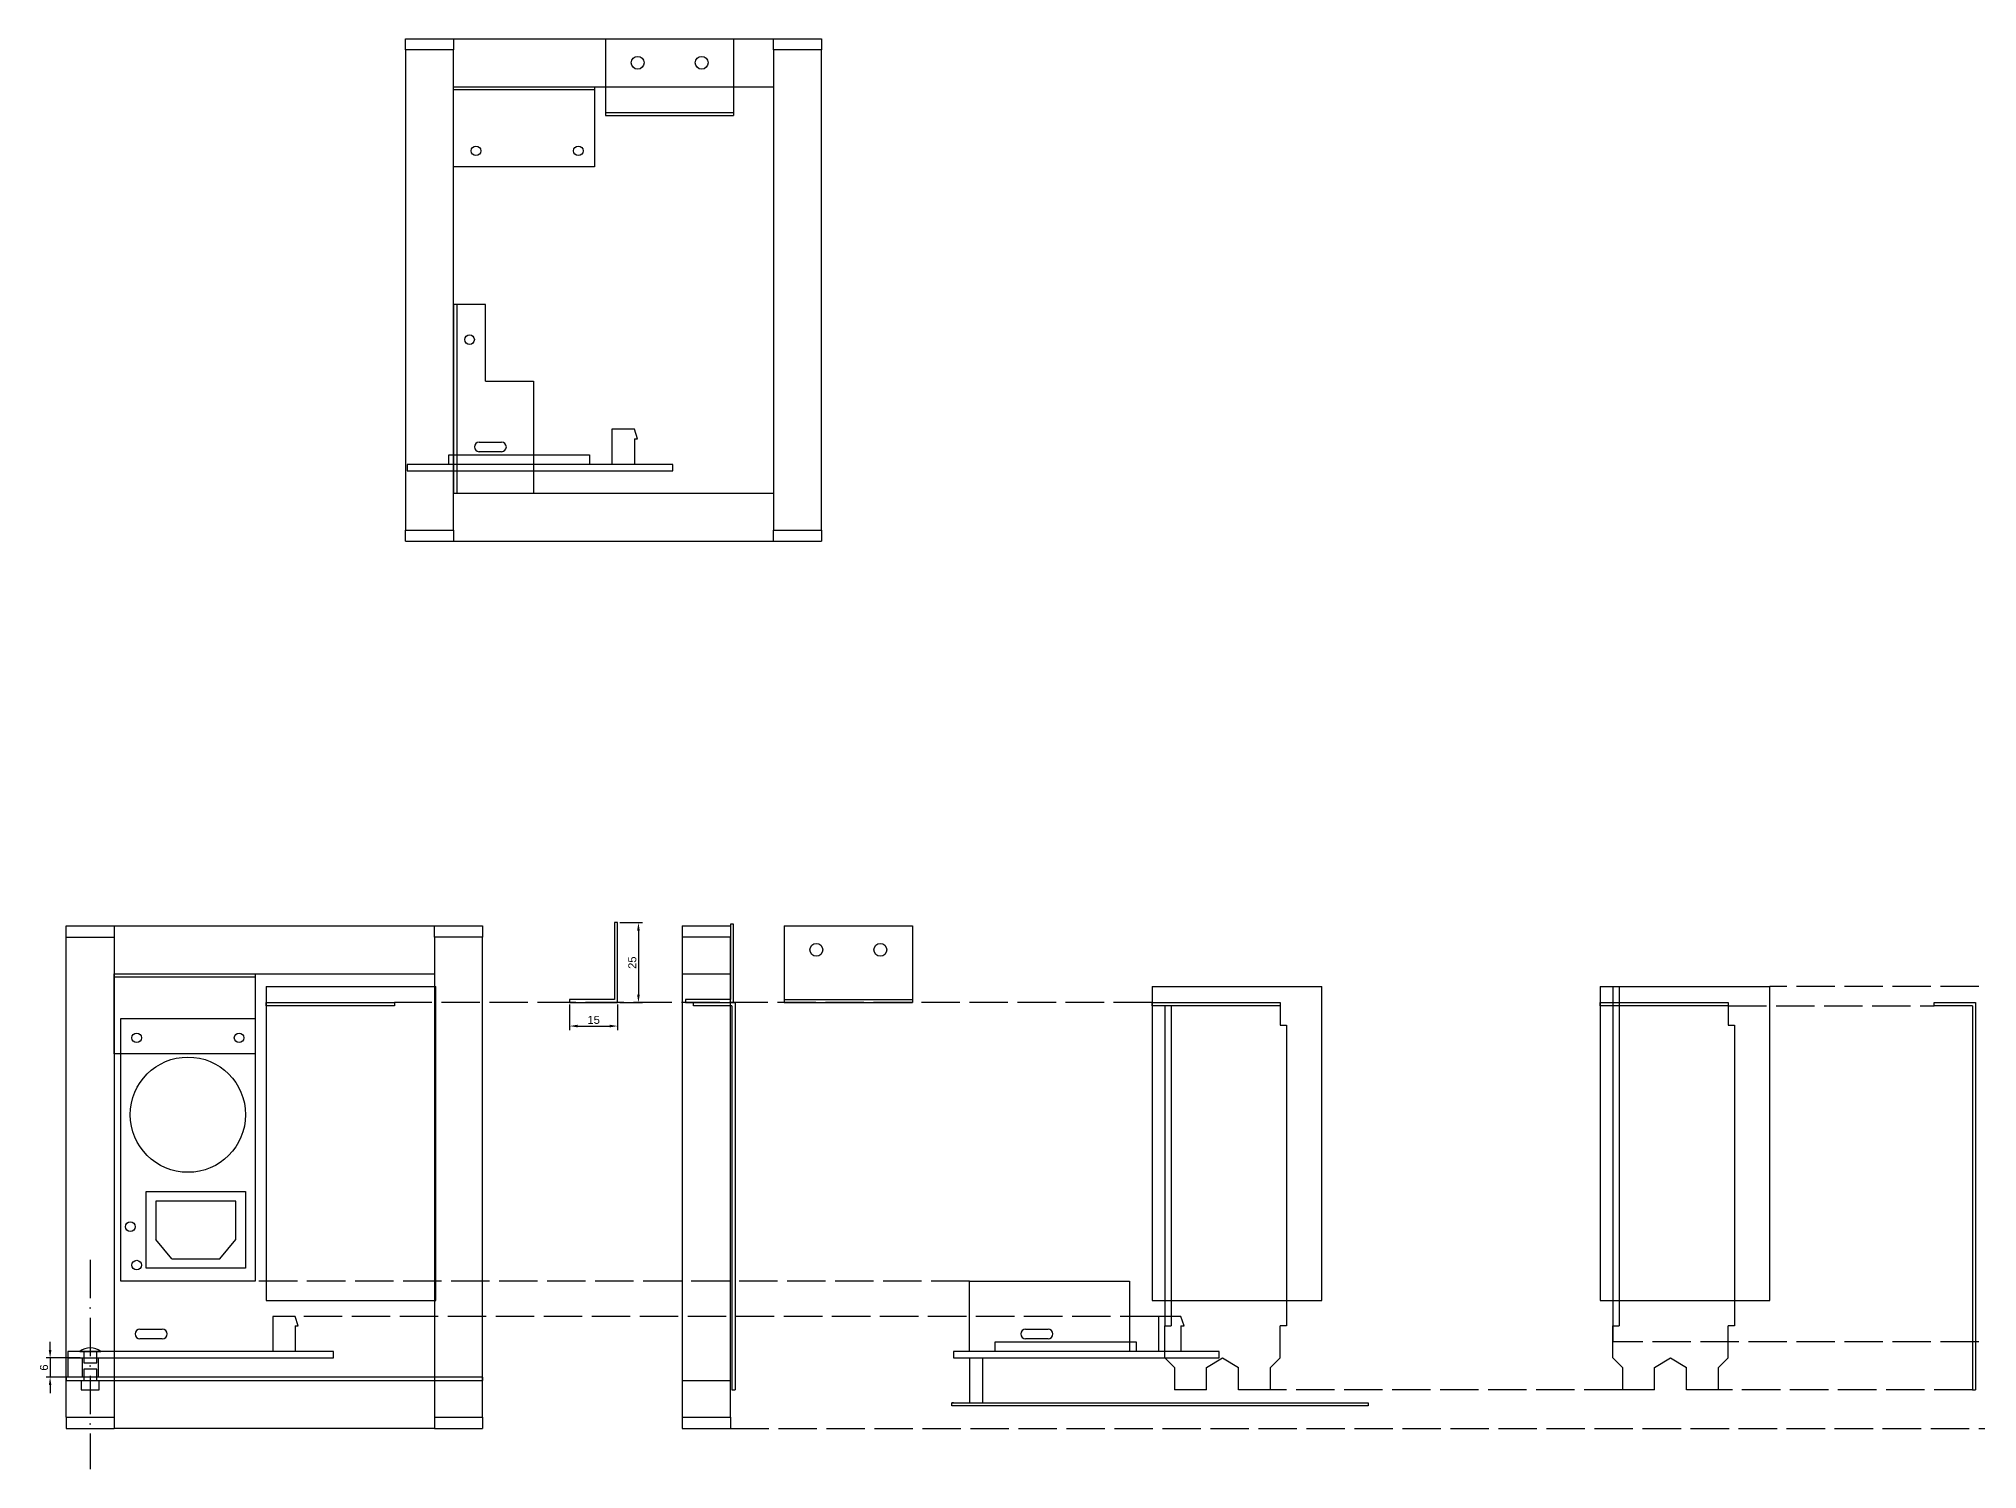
# Model space of a CAD drawing. Header units: millimetres. Extents: x -987 to 1917, y -167 to 2253.
# Drawn here: x 212 to 818, y 558 to 1005 of the extents above; entities that cross this region are included whole.
import ezdxf

# ---------------------------------------------------------------- set-up
doc = ezdxf.new("R2010")
doc.units = ezdxf.units.MM
doc.linetypes.add('ACAD_ISO02W100', pattern=[15, 12, -3])
doc.linetypes.add('ACAD_ISO10W100', pattern=[18, 12, -3, 0, -3])
for name, color, linetype in [('主电路板', 7, 'Continuous'), ('其它支撑件', 7, 'Continuous'), ('底板', 7, 'Continuous'), ('显卡', 7, 'Continuous'), ('电源', 7, 'Continuous'), ('铝型材', 7, 'Continuous')]:
    doc.layers.add(name, color=color, linetype=linetype)
doc.styles.get("Standard").update_dxf_attribs({"font": 'arial.ttf'})
doc.dimstyles.new('ISO-25', dxfattribs={"dimtxt": 2.5, "dimasz": 2.5, "dimexe": 1.25, "dimexo": 0.625, "dimtad": 1, "dimtxsty": 'Standard', "dimcen": 2.5, "dimadec": 0, "dimazin": 0, "dimtfac": 1, "dimtmove": 0, "dimatfit": 3, "dimfxl": 1, "dimarcsym": 0})

# ---------------------------------------------------------------- blocks, each defined once
blk = doc.blocks.new('*D1')
at = {"layer": 'Defpoints', "color": 0, "transparency": 16777216}
for p in [(392.91, 728.77), (392.91, 703.77), (399.4, 703.77)]:
    blk.add_point(p, dxfattribs=at)
at = {"layer": '其它支撑件', "color": 0, "lineweight": -2, "transparency": 16777216}
for p, q in [((393.54, 728.77), (400.65, 728.77)), ((399.4, 726.27), (399.4, 706.27)), ((393.54, 703.77), (400.65, 703.77))]:
    blk.add_line(p, q, dxfattribs=at)
at = {"layer": '其它支撑件', "color": 0, "transparency": 16777216}
for points in [[(398.99, 726.27), (399.82, 726.27), (399.4, 728.77)], [(398.99, 706.27), (399.82, 706.27), (399.4, 703.77)]]:
    blk.add_solid(points, dxfattribs=at)
at = {"layer": '其它支撑件', "color": 0, "transparency": 16777216, "insert": (397.5, 716.27), "char_height": 2.5, "attachment_point": 5, "rotation": 90}
blk.add_mtext('25', dxfattribs=at)
blk = doc.blocks.new('*D2')
at = {"layer": 'Defpoints', "color": 0, "transparency": 16777216}
for p in [(377.91, 703.77), (392.91, 703.77), (392.91, 696.46)]:
    blk.add_point(p, dxfattribs=at)
at = {"layer": '其它支撑件', "color": 0, "lineweight": -2, "transparency": 16777216}
for p, q in [((377.91, 703.15), (377.91, 695.21)), ((392.91, 703.15), (392.91, 695.21)), ((380.41, 696.46), (390.41, 696.46))]:
    blk.add_line(p, q, dxfattribs=at)
at = {"layer": '其它支撑件', "color": 0, "transparency": 16777216}
for points in [[(380.41, 696.87), (380.41, 696.04), (377.91, 696.46)], [(390.41, 696.87), (390.41, 696.04), (392.91, 696.46)]]:
    blk.add_solid(points, dxfattribs=at)
at = {"layer": '其它支撑件', "color": 0, "transparency": 16777216, "insert": (385.41, 698.36), "char_height": 2.5, "attachment_point": 5}
blk.add_mtext('15', dxfattribs=at)
blk = doc.blocks.new('*D3')
at = {"layer": 'Defpoints', "color": 0, "transparency": 16777216}
for p in [(225.65, 592.77), (215.6, 586.77), (225.65, 586.77)]:
    blk.add_point(p, dxfattribs=at)
at = {"layer": '铝型材', "color": 0, "lineweight": -2, "transparency": 16777216}
for p, q in [((215.6, 595.27), (215.6, 597.77)), ((225.03, 592.77), (214.35, 592.77)), ((215.6, 592.77), (215.6, 586.77)), ((225.03, 586.77), (214.35, 586.77)), ((215.6, 584.27), (215.6, 581.77))]:
    blk.add_line(p, q, dxfattribs=at)
at = {"layer": '铝型材', "color": 0, "transparency": 16777216}
for points in [[(215.19, 595.27), (216.02, 595.27), (215.6, 592.77)], [(215.19, 584.27), (216.02, 584.27), (215.6, 586.77)]]:
    blk.add_solid(points, dxfattribs=at)
at = {"layer": '铝型材', "color": 0, "transparency": 16777216, "insert": (213.7, 589.77), "char_height": 2.5, "attachment_point": 5, "rotation": 90}
blk.add_mtext('6', dxfattribs=at)

msp = doc.modelspace()

# ---------------------------------------------------------------- linework, layer by layer
at = {"layer": '主电路板'}
for p, q in [((349.644, 878.891), (356.644, 878.891)), ((398.144, 882.891), (391.144, 882.891)), ((391.144, 882.891), (391.144, 871.891)), ((399.144, 879.891), (398.144, 882.891)), ((398.144, 879.891), (399.144, 879.891)), ((398.144, 879.891), (398.144, 871.891)), ((340.144, 871.891), (340.144, 874.891)), ((340.144, 874.891), (384.144, 874.891)), ((356.644, 875.891), (349.644, 875.891)), ((384.144, 874.891), (384.144, 871.891)), ((410.144, 871.891), (327.144, 871.891)), ((327.144, 871.891), (327.144, 869.891)), ((327.144, 869.891), (410.144, 869.891)), ((410.144, 869.891), (410.144, 871.891)), ((502.856, 594.771), (502.856, 616.771)), ((502.856, 616.771), (552.856, 616.771)), ((552.856, 616.771), (552.856, 594.771)), ((292.15, 605.771), (285.15, 605.771)), ((285.15, 605.771), (285.15, 594.771)), ((293.15, 602.771), (292.15, 605.771)), ((568.856, 605.771), (561.856, 605.771)), ((561.856, 605.771), (561.856, 594.771)), ((569.856, 602.771), (568.856, 605.771)), ((243.65, 601.771), (250.65, 601.771)), ((292.15, 602.771), (293.15, 602.771)), ((292.15, 602.771), (292.15, 594.771)), ((520.356, 601.771), (527.356, 601.771)), ((568.856, 602.771), (569.856, 602.771)), ((568.856, 602.771), (568.856, 594.771)), ((304.15, 594.771), (221.15, 594.771)), ((221.15, 594.771), (221.15, 592.771)), ((250.65, 598.771), (243.65, 598.771)), ((304.15, 592.771), (304.15, 594.771)), ((580.856, 594.771), (497.856, 594.771)), ((497.856, 594.771), (497.856, 592.771)), ((510.856, 594.771), (510.856, 597.771)), ((510.856, 597.771), (554.856, 597.771)), ((527.356, 598.771), (520.356, 598.771)), ((554.856, 597.771), (554.856, 594.771)), ((580.856, 592.771), (580.856, 594.771)), ((221.15, 592.771), (304.15, 592.771)), ((230.15, 589.271), (226.15, 589.271)), ((497.856, 592.771), (580.856, 592.771)), ((502.856, 592.771), (502.856, 578.771)), ((506.856, 592.771), (506.856, 578.771))]:
    msp.add_line(p, q, dxfattribs=at)
at = {"layer": '主电路板', "color": 114, "linetype": 'ACAD_ISO10W100', "true_color": 0x139b48}
msp.add_line((228.15, 623.426), (228.15, 558.008), dxfattribs=at)
at = {"layer": '主电路板'}
for centre, start, end in [((349.644, 877.391), 90, 270), ((356.644, 877.391), 270, 90), ((243.65, 600.271), 90, 270), ((250.65, 600.271), 270, 90), ((520.356, 600.271), 90, 270), ((527.356, 600.271), 270, 90)]:
    msp.add_arc(centre, 1.5, start, end, dxfattribs=at)
at = {"layer": '其它支撑件'}
for p, q in [((389.144, 1004.891), (389.144, 980.891)), ((389.144, 1004.891), (429.144, 1004.891)), ((429.144, 1004.891), (429.144, 980.891)), ((341.644, 989.891), (385.644, 989.891)), ((341.644, 964.891), (341.644, 989.891)), ((385.644, 988.891), (341.644, 988.891)), ((385.644, 989.891), (385.644, 964.891)), ((389.144, 981.891), (429.144, 981.891)), ((389.144, 980.891), (429.144, 980.891)), ((385.644, 964.891), (341.644, 964.891)), ((341.644, 921.891), (341.644, 862.891)), ((351.644, 921.891), (341.644, 921.891)), ((342.644, 921.891), (342.644, 862.891)), ((351.644, 897.891), (366.644, 897.891)), ((366.644, 897.891), (366.644, 862.891)), ((341.644, 862.891), (366.644, 862.891)), ((392.912, 728.771), (391.912, 728.771)), ((391.912, 728.771), (391.912, 704.771)), ((392.912, 703.771), (392.912, 728.771)), ((428.113, 728.271), (428.113, 704.771)), ((429.113, 728.271), (428.113, 728.271)), ((429.113, 703.771), (429.113, 728.271)), ((444.973, 727.771), (444.973, 703.771)), ((444.973, 727.771), (484.973, 727.771)), ((484.973, 727.771), (484.973, 703.771)), ((235.65, 712.771), (279.65, 712.771)), ((235.65, 687.771), (235.65, 712.771)), ((279.65, 711.771), (235.65, 711.771)), ((279.65, 712.771), (279.65, 687.771)), ((391.912, 704.771), (377.912, 704.771)), ((377.912, 704.771), (377.912, 703.771)), ((377.912, 703.771), (392.912, 703.771)), ((428.113, 704.771), (414.113, 704.771)), ((414.113, 704.771), (414.113, 703.771)), ((414.113, 703.771), (429.113, 703.771)), ((444.973, 704.771), (484.973, 704.771)), ((444.973, 703.771), (484.973, 703.771)), ((279.65, 687.771), (235.65, 687.771))]:
    msp.add_line(p, q, dxfattribs=at)
for centre, radius in [((399.144, 997.391), 2), ((419.144, 997.391), 2), ((348.644, 969.891), 1.5), ((380.644, 969.891), 1.5), ((454.973, 720.271), 2), ((474.973, 720.271), 2)]:
    msp.add_circle(centre, radius, dxfattribs=at)
at = {"layer": '底板'}
for p, q in [((497.856, 578.771), (497.356, 578.771)), ((497.356, 578.771), (627.356, 578.771)), ((497.356, 577.771), (497.356, 578.771)), ((627.356, 577.771), (497.356, 577.771)), ((627.356, 578.771), (627.356, 577.771))]:
    msp.add_line(p, q, dxfattribs=at)
for centre in [(346.644, 910.891), (240.65, 633.771), (242.65, 621.771)]:
    msp.add_circle(centre, 1.5, dxfattribs=at)
at = {"layer": '显卡'}
for p, q in [((413.113, 727.771), (413.113, 570.771)), ((283.15, 708.771), (336.15, 708.771)), ((283.15, 708.771), (283.15, 610.771)), ((336.15, 610.771), (336.15, 708.771)), ((413.113, 712.771), (428.113, 712.771)), ((559.856, 708.771), (612.856, 708.771)), ((559.856, 708.771), (559.856, 610.771)), ((612.856, 610.771), (612.856, 708.771)), ((699.836, 708.771), (752.836, 708.771)), ((699.836, 708.771), (699.836, 610.771)), ((703.836, 708.771), (703.836, 597.771)), ((705.836, 708.771), (705.836, 702.771)), ((752.836, 610.771), (752.836, 708.771)), ((283.15, 703.771), (323.15, 703.771)), ((283.15, 702.771), (283.15, 703.771)), ((323.15, 702.771), (283.15, 702.771)), ((323.15, 703.771), (323.15, 702.771)), ((416.613, 702.771), (416.613, 703.771)), ((416.613, 703.771), (429.613, 703.771)), ((428.613, 702.771), (416.613, 702.771)), ((428.613, 702.771), (428.613, 582.771)), ((429.613, 703.771), (429.613, 582.771)), ((559.856, 703.771), (599.856, 703.771)), ((559.856, 702.771), (559.856, 703.771)), ((599.856, 702.771), (559.856, 702.771)), ((563.856, 702.771), (563.856, 602.771)), ((565.856, 702.771), (565.856, 602.771)), ((599.856, 703.771), (599.856, 702.771)), ((599.856, 702.771), (599.856, 696.771)), ((699.836, 703.771), (739.836, 703.771)), ((699.836, 702.771), (699.836, 703.771)), ((739.836, 702.771), (699.836, 702.771)), ((705.836, 702.771), (705.836, 602.771)), ((739.836, 703.771), (739.836, 702.771)), ((739.836, 702.771), (739.836, 696.771)), ((804.158, 702.771), (804.158, 703.771)), ((804.158, 703.771), (817.158, 703.771)), ((816.158, 702.771), (804.158, 702.771)), ((816.158, 702.771), (816.158, 582.771)), ((817.158, 703.771), (817.158, 582.771)), ((599.856, 696.771), (601.856, 696.771)), ((601.856, 696.771), (601.856, 602.771)), ((739.836, 696.771), (741.836, 696.771)), ((741.836, 696.771), (741.836, 602.771)), ((283.15, 610.771), (336.15, 610.771)), ((559.856, 610.771), (612.856, 610.771)), ((699.836, 610.771), (752.836, 610.771)), ((563.856, 592.771), (563.856, 602.771)), ((563.856, 602.771), (565.856, 602.771)), ((601.856, 602.771), (599.856, 602.771)), ((599.856, 592.771), (599.856, 602.771)), ((703.836, 592.771), (703.836, 602.771)), ((703.836, 602.771), (705.836, 602.771)), ((741.836, 602.771), (739.836, 602.771)), ((739.836, 592.771), (739.836, 602.771)), ((563.856, 592.771), (566.856, 589.771)), ((566.856, 589.771), (566.856, 582.771)), ((576.856, 589.771), (581.856, 592.771)), ((576.856, 582.771), (576.856, 589.771)), ((581.856, 592.771), (586.856, 589.771)), ((586.856, 582.771), (586.856, 589.771)), ((599.856, 592.771), (596.856, 589.771)), ((596.856, 582.771), (596.856, 589.771)), ((703.836, 592.771), (706.836, 589.771)), ((706.836, 589.771), (706.836, 582.771)), ((716.836, 589.771), (721.836, 592.771)), ((716.836, 582.771), (716.836, 589.771)), ((721.836, 592.771), (726.836, 589.771)), ((726.836, 582.771), (726.836, 589.771)), ((739.836, 592.771), (736.836, 589.771)), ((736.836, 582.771), (736.836, 589.771)), ((413.113, 585.771), (428.113, 585.771)), ((428.613, 582.771), (429.613, 582.771)), ((576.856, 582.771), (566.856, 582.771)), ((596.856, 582.771), (586.856, 582.771)), ((716.836, 582.771), (706.836, 582.771)), ((736.836, 582.771), (726.836, 582.771)), ((816.158, 582.771), (817.158, 582.771))]:
    msp.add_line(p, q, dxfattribs=at)
at = {"layer": '显卡', "color": 143, "linetype": 'ACAD_ISO02W100', "true_color": 0x7aafdf}
for p, q in [((818.158, 708.771), (752.836, 708.771)), ((559.856, 703.771), (323.15, 703.771)), ((739.836, 702.771), (804.158, 702.771)), ((863.158, 597.771), (703.836, 597.771)), ((816.158, 582.771), (736.836, 582.771))]:
    msp.add_line(p, q, dxfattribs=at)
at = {"layer": '电源'}
for p, q in [((351.644, 897.891), (351.644, 921.891)), ((237.65, 616.771), (237.65, 698.771)), ((237.65, 698.771), (279.65, 698.771)), ((279.65, 698.771), (279.65, 616.771)), ((245.65, 644.771), (276.65, 644.771)), ((245.65, 620.771), (245.65, 644.771)), ((276.65, 644.771), (276.65, 620.771)), ((273.65, 641.771), (248.65, 641.771)), ((248.65, 641.771), (248.65, 629.771)), ((273.65, 629.771), (273.65, 641.771)), ((253.65, 623.771), (248.65, 629.771)), ((253.65, 623.771), (268.65, 623.771)), ((268.65, 623.771), (273.65, 629.771)), ((276.65, 620.771), (245.65, 620.771)), ((279.65, 616.771), (237.65, 616.771)), ((224.9, 594.771), (231.4, 594.771)), ((226.15, 594.771), (226.15, 591.271)), ((230.15, 591.271), (230.15, 594.771)), ((225.65, 592.771), (225.65, 586.771)), ((226.15, 591.271), (230.15, 591.271)), ((226.15, 589.271), (226.15, 585.771)), ((230.15, 585.771), (230.15, 589.271)), ((230.65, 592.771), (230.65, 586.771))]:
    msp.add_line(p, q, dxfattribs=at)
for centre, radius in [((242.65, 692.771), 1.5), ((274.65, 692.771), 1.5), ((258.65, 668.771), 18)]:
    msp.add_circle(centre, radius, dxfattribs=at)
msp.add_arc((228.15, 590.717), 5.196, 51.280358, 128.719642, dxfattribs=at)
at = {"layer": '铝型材'}
for p, q in [((326.644, 1001.391), (326.644, 1004.891)), ((326.644, 1004.891), (341.644, 1004.891)), ((341.644, 1001.391), (326.644, 1001.391)), ((326.644, 1001.391), (326.644, 851.391)), ((341.644, 1004.891), (341.644, 1001.391)), ((341.644, 1004.891), (441.644, 1004.891)), ((341.644, 851.391), (341.644, 1001.391)), ((441.644, 1001.391), (441.644, 1004.891)), ((441.644, 1004.891), (456.644, 1004.891)), ((456.644, 1001.391), (441.644, 1001.391)), ((441.644, 1001.391), (441.644, 851.391)), ((456.644, 1004.891), (456.644, 1001.391)), ((456.644, 851.391), (456.644, 1001.391)), ((341.644, 989.891), (441.644, 989.891)), ((341.644, 862.891), (441.644, 862.891)), ((326.644, 851.391), (341.644, 851.391)), ((326.644, 847.891), (326.644, 851.391)), ((326.644, 847.891), (341.644, 847.891)), ((341.644, 851.391), (341.644, 847.891)), ((341.644, 847.891), (441.644, 847.891)), ((441.644, 851.391), (456.644, 851.391)), ((441.644, 847.891), (441.644, 851.391)), ((441.644, 847.891), (456.644, 847.891)), ((456.644, 851.391), (456.644, 847.891)), ((220.65, 727.771), (235.65, 727.771)), ((220.65, 574.271), (220.65, 727.771)), ((235.65, 727.771), (335.65, 727.771)), ((235.65, 727.771), (235.65, 570.771)), ((335.65, 724.271), (335.65, 727.771)), ((335.65, 727.771), (350.65, 727.771)), ((350.65, 727.771), (350.65, 724.271)), ((413.113, 727.771), (428.113, 727.771)), ((428.113, 727.771), (428.113, 724.271)), ((220.65, 724.271), (235.65, 724.271)), ((350.65, 724.271), (335.65, 724.271)), ((335.65, 724.271), (335.65, 574.271)), ((350.65, 574.271), (350.65, 724.271)), ((428.113, 724.271), (413.113, 724.271)), ((428.113, 574.271), (428.113, 724.271)), ((235.65, 712.771), (335.65, 712.771)), ((350.65, 586.771), (220.65, 586.771)), ((220.65, 586.771), (220.65, 586.771)), ((220.65, 586.771), (220.65, 585.771)), ((220.65, 585.771), (350.65, 585.771)), ((225.35, 585.771), (225.35, 582.771)), ((225.35, 582.771), (230.95, 582.771)), ((230.95, 582.771), (230.95, 585.771)), ((235.65, 585.771), (335.65, 585.771)), ((335.65, 585.771), (335.65, 570.771)), ((350.65, 586.771), (350.65, 585.771)), ((220.65, 574.271), (235.65, 574.271)), ((220.65, 574.271), (220.65, 570.771)), ((220.65, 570.771), (235.65, 570.771)), ((335.65, 570.771), (235.65, 570.771)), ((335.65, 574.271), (350.65, 574.271)), ((335.65, 570.771), (350.65, 570.771)), ((350.65, 574.271), (350.65, 570.771)), ((413.113, 574.271), (428.113, 574.271)), ((413.113, 570.771), (428.113, 570.771)), ((428.113, 574.271), (428.113, 570.771))]:
    msp.add_line(p, q, dxfattribs=at)
at = {"layer": '铝型材', "color": 143, "linetype": 'ACAD_ISO02W100', "true_color": 0x7aafdf}
for p, q in [((502.856, 616.771), (279.65, 616.771)), ((561.856, 605.771), (292.15, 605.771)), ((221.15, 592.771), (221.15, 586.771)), ((706.836, 582.771), (596.856, 582.771)), ((428.113, 570.771), (1209.938, 570.771))]:
    msp.add_line(p, q, dxfattribs=at)

# ---------------------------------------------------------------- dimensions: what is measured, and where the dimension line sits
at = {"layer": '其它支撑件'}
dim = msp.add_linear_dim(base=(399.404, 703.771), p1=(392.912, 728.771), p2=(392.912, 703.771), angle=90, dimstyle='ISO-25', dxfattribs=at)
dim.commit()
dim.dimension.update_dxf_attribs({"geometry": '*D1', "text_midpoint": (397.502, 716.271)})
dim = msp.add_linear_dim(base=(392.912, 696.458), p1=(377.912, 703.771), p2=(392.912, 703.771), dimstyle='ISO-25', dxfattribs=at)
dim.commit()
dim.dimension.update_dxf_attribs({"geometry": '*D2', "text_midpoint": (385.412, 698.359)})
at = {"layer": '铝型材'}
dim = msp.add_linear_dim(base=(215.602, 586.771), p1=(225.65, 592.771), p2=(225.65, 586.771), angle=90, dimstyle='ISO-25', dxfattribs=at)
dim.commit()
dim.dimension.update_dxf_attribs({"geometry": '*D3', "text_midpoint": (213.701, 589.771)})

doc.saveas('drawing.dxf')
